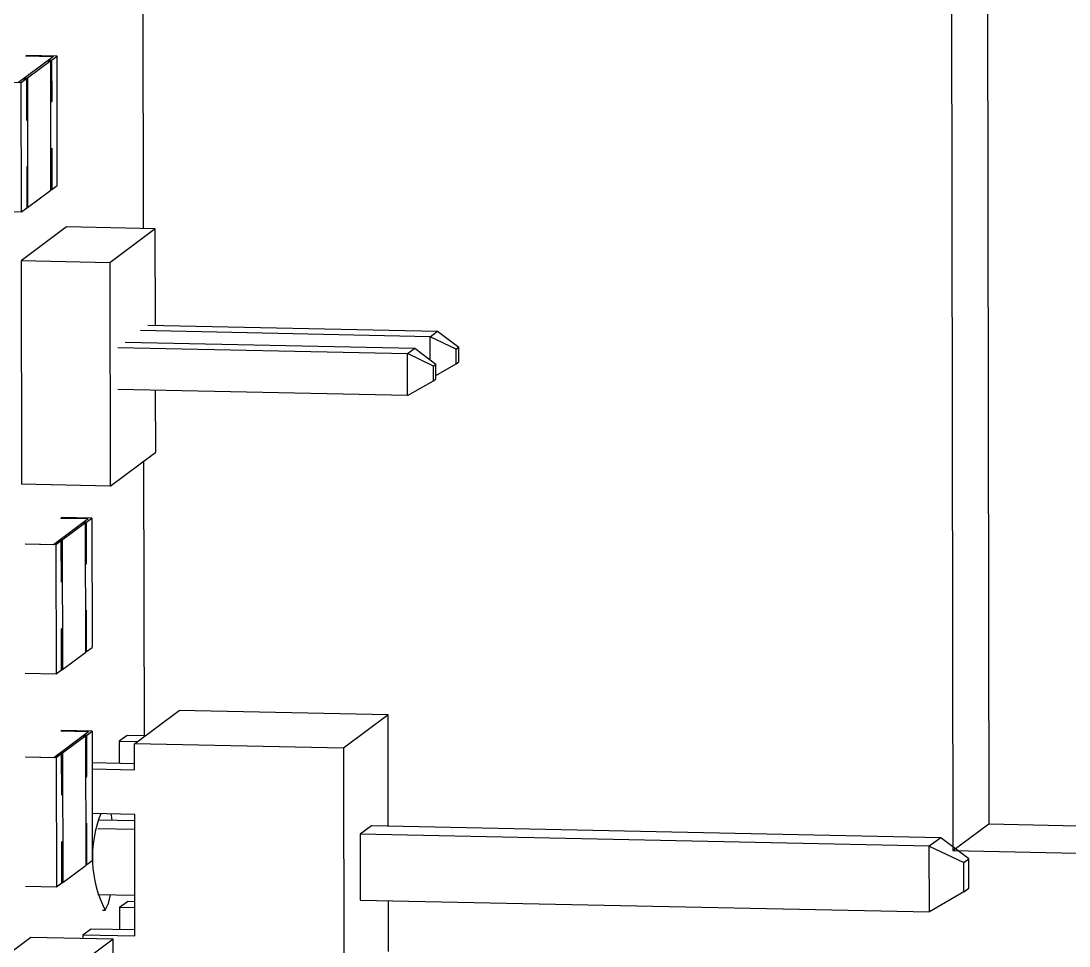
# Model space of a CAD drawing. Header units: millimetres. Extents: x -31.6 to 57.8, y -29 to 41.1.
# Drawn here: x -22.72 to -12.67, y -2 to 6.87 of the extents above; entities that cross this region are included whole.
import ezdxf

# ---------------------------------------------------------------- set-up
doc = ezdxf.new("R2010")
doc.units = ezdxf.units.MM

msp = doc.modelspace()

# ---------------------------------------------------------------- linework, layer by layer
at = {"color": 7, "linetype": 'Continuous', "lineweight": 25}
for p, q in [((-13.461, 11.072), (-13.44, -0.827)), ((-13.805, 10.816), (-13.784, -1.083)), ((-21.544, 4.88), (-21.549, 7.84)), ((-22.673, 6.534), (-22.407, 6.529)), ((-22.372, 6.532), (-22.668, 6.538)), ((-22.424, 6.493), (-22.372, 6.532)), ((-22.37, 5.292), (-22.372, 6.532)), ((-22.407, 6.529), (-22.74, 6.28)), ((-22.432, 6.487), (-22.656, 6.32)), ((-22.462, 6.488), (-22.432, 6.487)), ((-22.453, 6.494), (-22.424, 6.493)), ((-22.453, 6.487), (-22.453, 6.494)), ((-22.43, 5.248), (-22.432, 6.487)), ((-22.424, 6.493), (-22.423, 6.097)), ((-22.716, 6.276), (-23.012, 6.282)), ((-22.665, 6.314), (-22.716, 6.276)), ((-22.714, 5.036), (-22.716, 6.276)), ((-22.694, 6.315), (-22.665, 6.314)), ((-22.685, 6.321), (-22.656, 6.32)), ((-22.685, 6.314), (-22.685, 6.321)), ((-22.665, 6.314), (-22.664, 5.917)), ((-22.656, 6.32), (-22.654, 5.081)), ((-22.423, 6.097), (-22.432, 6.09)), ((-22.432, 6.097), (-22.423, 6.097)), ((-22.664, 5.917), (-22.655, 5.924)), ((-22.664, 5.924), (-22.655, 5.924)), ((-22.431, 5.644), (-22.422, 5.651)), ((-22.422, 5.651), (-22.422, 5.254)), ((-22.654, 5.478), (-22.663, 5.471)), ((-22.663, 5.471), (-22.662, 5.075)), ((-22.654, 5.081), (-22.43, 5.248)), ((-22.43, 5.254), (-22.422, 5.254)), ((-22.422, 5.254), (-22.37, 5.292)), ((-22.714, 5.036), (-23.009, 5.042)), ((-22.662, 5.075), (-22.714, 5.036)), ((-22.662, 5.081), (-22.654, 5.081)), ((-22.28, 4.895), (-22.717, 4.57)), ((-21.43, 4.877), (-22.28, 4.895)), ((-21.43, 4.877), (-21.866, 4.552)), ((-21.428, 3.952), (-21.43, 4.877)), ((-21.866, 4.552), (-22.717, 4.57)), ((-22.717, 4.57), (-22.713, 2.429)), ((-21.866, 4.552), (-21.862, 2.411)), ((-21.502, 3.953), (-18.725, 3.895)), ((-18.795, 3.843), (-21.572, 3.901)), ((-18.795, 3.843), (-18.725, 3.895)), ((-18.546, 3.725), (-18.795, 3.843)), ((-18.794, 3.621), (-18.795, 3.843)), ((-18.725, 3.895), (-18.522, 3.743)), ((-21.79, 3.739), (-19.013, 3.681)), ((-21.72, 3.791), (-18.943, 3.733)), ((-19.013, 3.681), (-18.943, 3.733)), ((-18.943, 3.733), (-18.74, 3.58)), ((-18.546, 3.725), (-18.522, 3.743)), ((-18.546, 3.583), (-18.546, 3.725)), ((-18.522, 3.602), (-18.522, 3.743)), ((-18.765, 3.562), (-19.013, 3.681)), ((-19.012, 3.278), (-19.013, 3.681)), ((-18.765, 3.562), (-18.74, 3.58)), ((-18.764, 3.421), (-18.765, 3.562)), ((-18.74, 3.471), (-18.546, 3.583)), ((-18.74, 3.439), (-18.74, 3.58)), ((-18.546, 3.583), (-18.522, 3.602)), ((-19.012, 3.278), (-18.764, 3.421)), ((-18.764, 3.421), (-18.74, 3.439)), ((-19.012, 3.278), (-21.79, 3.336)), ((-21.426, 2.737), (-21.427, 3.328)), ((-21.862, 2.411), (-21.426, 2.737)), ((-21.535, 0.018), (-21.539, 2.652)), ((-21.862, 2.411), (-22.713, 2.429)), ((-22.407, 1.851), (-22.073, 2.1)), ((-22.339, 2.105), (-22.073, 2.1)), ((-22.039, 2.103), (-22.334, 2.109)), ((-22.099, 2.058), (-22.322, 1.892)), ((-22.128, 2.059), (-22.099, 2.058)), ((-22.12, 2.065), (-22.09, 2.065)), ((-22.12, 2.065), (-22.12, 2.059)), ((-22.097, 0.819), (-22.099, 2.058)), ((-22.09, 2.065), (-22.039, 2.103)), ((-22.089, 1.668), (-22.09, 2.065)), ((-22.039, 2.103), (-22.036, 0.864)), ((-22.382, 1.847), (-22.678, 1.853)), ((-22.673, 1.857), (-22.407, 1.851)), ((-22.331, 1.885), (-22.382, 1.847)), ((-22.382, 1.847), (-22.38, 0.607)), ((-22.36, 1.886), (-22.331, 1.885)), ((-22.352, 1.892), (-22.322, 1.892)), ((-22.352, 1.886), (-22.352, 1.892)), ((-22.33, 1.489), (-22.331, 1.885)), ((-22.322, 1.892), (-22.32, 0.652)), ((-22.098, 1.662), (-22.089, 1.668)), ((-22.098, 1.668), (-22.089, 1.668)), ((-22.321, 1.495), (-22.33, 1.489)), ((-22.33, 1.495), (-22.321, 1.495)), ((-22.089, 1.222), (-22.097, 1.215)), ((-22.088, 0.825), (-22.089, 1.222)), ((-22.329, 1.042), (-22.321, 1.049)), ((-22.329, 0.646), (-22.329, 1.042)), ((-22.32, 0.652), (-22.097, 0.819)), ((-22.097, 0.825), (-22.088, 0.825)), ((-22.088, 0.825), (-22.036, 0.864)), ((-22.38, 0.607), (-22.676, 0.614)), ((-22.329, 0.646), (-22.38, 0.607)), ((-22.329, 0.652), (-22.32, 0.652)), ((-21.629, -0.059), (-21.201, 0.26)), ((-19.199, 0.218), (-21.201, 0.26)), ((-19.199, 0.218), (-19.627, -0.1)), ((-19.197, -0.848), (-19.199, 0.218)), ((-22.404, -0.189), (-22.071, 0.059)), ((-22.336, 0.065), (-22.071, 0.059)), ((-22.036, 0.062), (-22.331, 0.069)), ((-22.096, 0.018), (-22.319, -0.149)), ((-22.126, 0.018), (-22.096, 0.018)), ((-22.117, 0.025), (-22.087, 0.024)), ((-22.117, 0.025), (-22.117, 0.018)), ((-22.094, -1.222), (-22.096, 0.018)), ((-22.087, 0.024), (-22.036, 0.062)), ((-22.087, -0.373), (-22.087, 0.024)), ((-22.036, 0.062), (-22.034, -1.177)), ((-21.701, 0.022), (-21.775, -0.033)), ((-21.526, 0.018), (-21.701, 0.022)), ((-21.775, -0.033), (-21.6, -0.037)), ((-21.775, -0.033), (-21.775, -0.247)), ((-19.627, -0.1), (-21.629, -0.059)), ((-21.628, -0.307), (-21.629, -0.059)), ((-19.627, -0.1), (-19.623, -2.367)), ((-22.38, -0.194), (-22.675, -0.188)), ((-22.67, -0.184), (-22.404, -0.189)), ((-22.328, -0.155), (-22.38, -0.194)), ((-22.38, -0.194), (-22.377, -1.433)), ((-22.358, -0.155), (-22.328, -0.155)), ((-22.349, -0.148), (-22.319, -0.149)), ((-22.349, -0.155), (-22.349, -0.148)), ((-22.327, -0.552), (-22.328, -0.155)), ((-22.319, -0.149), (-22.317, -1.388)), ((-21.628, -0.251), (-22.035, -0.242)), ((-22.035, -0.299), (-21.628, -0.307)), ((-22.095, -0.379), (-22.087, -0.373)), ((-22.095, -0.373), (-22.087, -0.373)), ((-22.327, -0.545), (-22.319, -0.546)), ((-22.319, -0.546), (-22.327, -0.552)), ((-21.627, -0.736), (-22.034, -0.727)), ((-21.627, -0.797), (-21.968, -0.79)), ((-21.625, -1.9), (-21.627, -0.736)), ((-22.086, -0.819), (-22.094, -0.825)), ((-22.085, -1.215), (-22.086, -0.819)), ((-21.627, -0.881), (-21.981, -0.874)), ((-19.357, -0.845), (-19.466, -0.926)), ((-13.902, -0.959), (-19.357, -0.845)), ((-13.784, -1.083), (-13.44, -0.827)), ((-13.44, -0.827), (22.497, -1.576)), ((-22.326, -0.998), (-22.318, -0.992)), ((-22.326, -1.395), (-22.326, -0.998)), ((-14.011, -1.04), (-19.466, -0.926)), ((-19.466, -0.926), (-19.465, -1.556)), ((-13.902, -0.959), (-14.011, -1.04)), ((-13.632, -1.162), (-13.902, -0.959)), ((-14.011, -1.04), (-13.68, -1.198)), ((-14.01, -1.669), (-14.011, -1.04)), ((-13.784, -1.083), (22.153, -1.832)), ((-22.085, -1.215), (-22.034, -1.177)), ((-13.68, -1.198), (-13.632, -1.162)), ((-13.68, -1.479), (-13.68, -1.198)), ((-13.631, -1.442), (-13.632, -1.162)), ((-22.317, -1.388), (-22.094, -1.222)), ((-22.094, -1.215), (-22.085, -1.215)), ((-22.326, -1.395), (-22.377, -1.433)), ((-22.326, -1.388), (-22.317, -1.388)), ((-22.377, -1.433), (-22.673, -1.427)), ((-21.982, -1.503), (-21.626, -1.511)), ((-13.68, -1.479), (-14.01, -1.669)), ((-13.68, -1.479), (-13.631, -1.442)), ((-21.772, -1.626), (-21.698, -1.571)), ((-21.626, -1.572), (-21.698, -1.571)), ((-19.465, -1.556), (-14.01, -1.669)), ((-19.195, -2.048), (-19.196, -1.561)), ((-21.935, -1.653), (-21.912, -1.654)), ((-21.772, -1.626), (-21.626, -1.629)), ((-21.772, -1.626), (-21.772, -1.84)), ((-22.126, -1.89), (-22.052, -1.835)), ((-22.126, -1.89), (-22.126, -1.926)), ((-22.126, -1.89), (-21.625, -1.9)), ((-21.625, -1.843), (-22.052, -1.835)), ((-22.623, -1.916), (-25.27, -3.888)), ((-21.835, -1.932), (-24.482, -3.905)), ((-21.835, -1.932), (-22.623, -1.916)), ((-21.834, -2.547), (-21.835, -1.932))]:
    msp.add_line(p, q, dxfattribs=at)
at = {"color": 7, "linetype": 'Continuous', "lineweight": 25, "flags": 128}
for points in [[(-21.843, -0.793), (-21.851, -0.744), (-21.854, -0.731)], [(-21.912, -1.654), (-21.878, -1.59), (-21.858, -1.506)]]:
    msp.add_lwpolyline(points, dxfattribs=at)
at = {"color": 7, "linetype": 'Continuous', "lineweight": 25}
msp.add_arc((-20.912, -1.145), 1.121, 158.216, 206.9793, dxfattribs=at)

doc.saveas('drawing.dxf')
